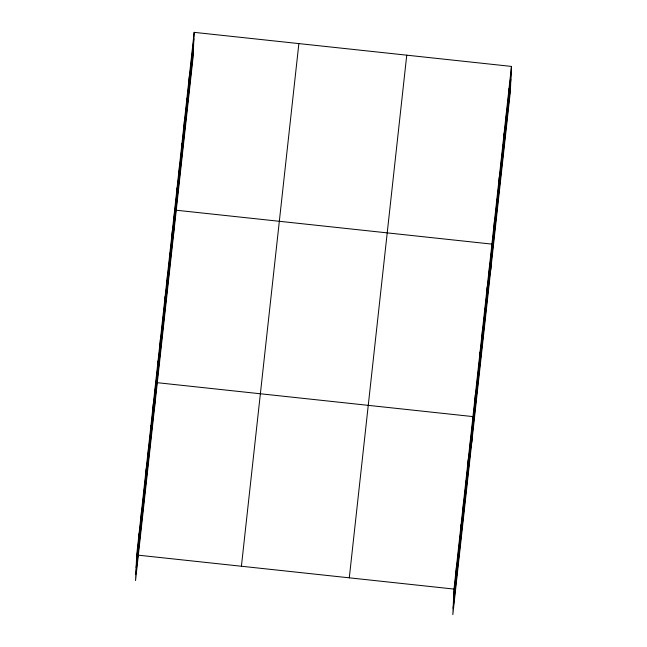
<?xml version="1.0" encoding="UTF-8"?>
<svg xmlns="http://www.w3.org/2000/svg" width="647" height="647" viewBox="0 0 647 647"><rect width="100%" height="100%" fill="white"/><g stroke="black" fill="none" stroke-linecap="round" stroke-linejoin="round"><path stroke-width="0.97" d="M194.165 32.35L136.703 555.005L135.546 580.585L193 57.931L194.165 32.35L511.453 66.415L510.297 91.995L452.835 614.65L454 589.069L511.453 66.415M138.781 539.824L139.073 533.443M141.159 518.263L141.442 511.882M143.529 496.702L143.812 490.321M145.899 475.149L146.19 468.768M148.268 453.587L148.559 447.206M150.638 432.026L150.929 425.645M153.007 410.465L153.299 404.084M154.504 408.111L155.668 382.523L472.957 416.595L471.8 442.176M157.747 367.35L158.038 360.969M160.116 345.789L160.407 339.408M162.486 324.228L162.777 317.847M164.856 302.675L165.147 296.286M167.225 281.113L167.516 274.732M169.595 259.552L169.886 253.171M171.965 237.991L172.256 231.61M173.469 235.637L174.625 210.049L491.922 244.113L490.758 269.702M176.777 194.221L177.068 187.84M179.219 172.005L179.51 165.624M181.661 149.797L181.953 143.416M184.104 127.58L184.395 121.199M186.546 105.372L186.837 98.991M188.989 83.156L189.28 76.775M191.431 60.947L191.722 54.566M456.078 573.889L456.37 567.508M458.448 552.328L458.739 545.947M460.818 530.775L461.109 524.385M463.187 509.213L463.478 502.832M465.557 487.652L465.848 481.271M467.927 466.091L468.218 459.71M470.304 444.529L470.587 438.148M475.044 401.415L475.327 395.034M477.413 379.854L477.704 373.473M479.783 358.292L480.074 351.911M482.152 336.739L482.444 330.358M484.522 315.178L484.813 308.797M486.892 293.617L487.183 287.236M489.261 272.055L489.553 265.674M494.073 228.286L494.365 221.905M496.516 206.078L496.807 199.688M498.958 183.861L499.249 177.48M501.401 161.645L501.692 155.264M503.843 139.437L504.134 133.056M506.286 117.22L506.569 110.839M508.728 95.012L509.011 88.631M136.412 561.386L193.874 38.731M136.129 567.718L193.582 45.072M135.83 574.245L193.291 51.598M241.412 566.246L298.865 43.592M349.291 577.828L406.753 55.173M453.709 595.45L511.17 72.796M453.426 601.783L510.879 79.136M453.126 608.317L510.58 85.663M136.703 555.005L454 589.069"/></g></svg>
